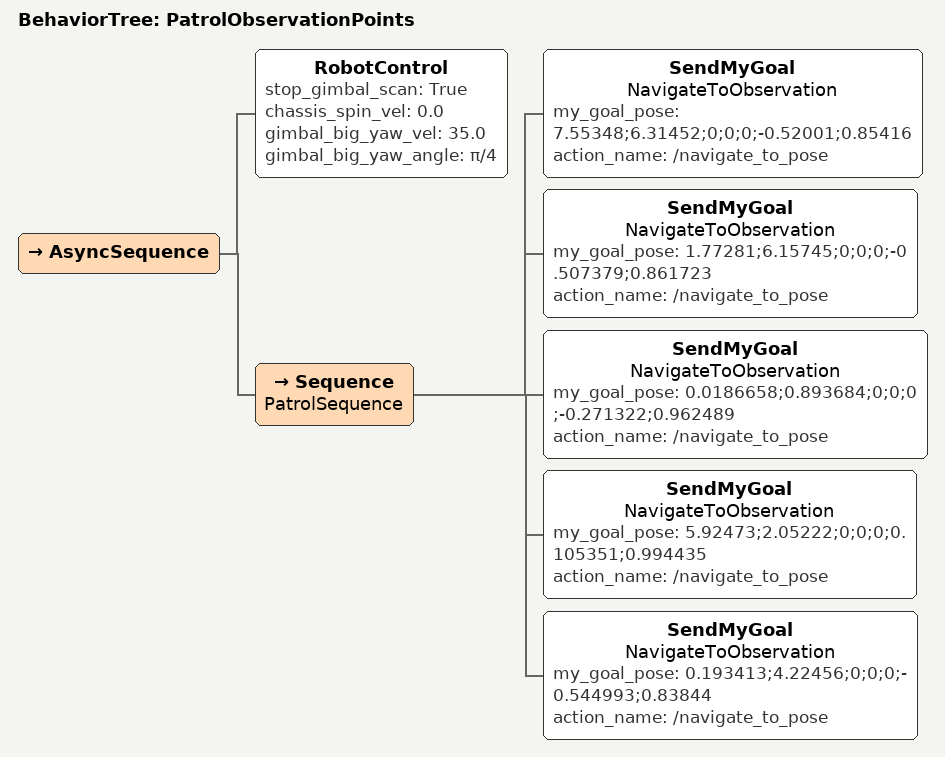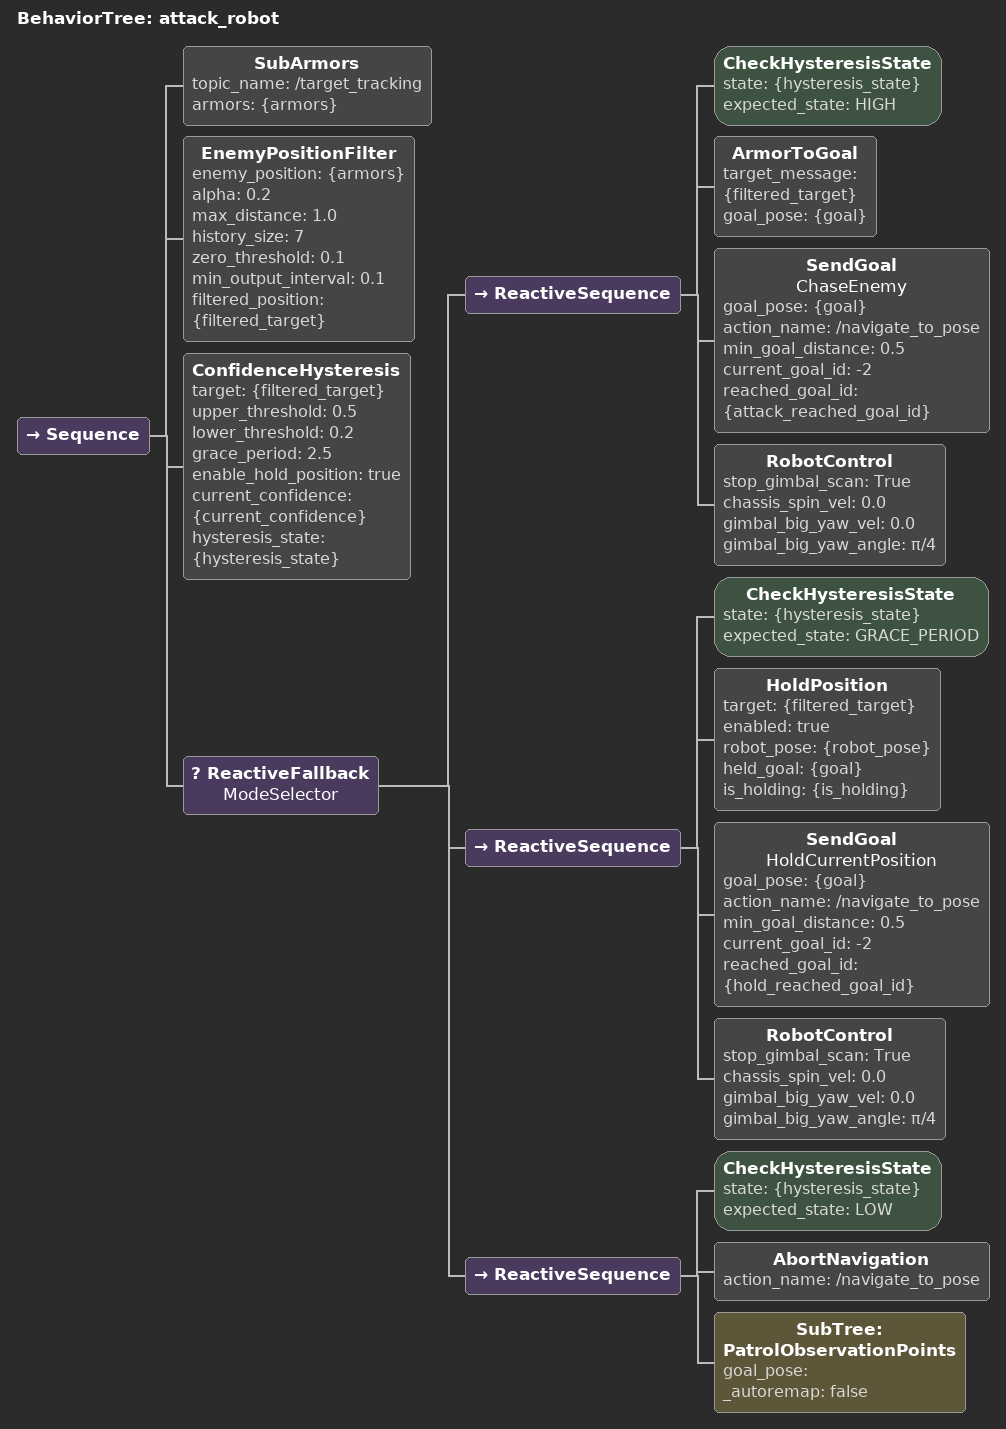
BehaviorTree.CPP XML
<?xml version="1.0" encoding="UTF-8"?>
<root BTCPP_format="4"
      main_tree_to_execute="attack_robot">
  <BehaviorTree ID="PatrolObservationPoints">
    <AsyncSequence>
      <RobotControl stop_gimbal_scan="True"
                    chassis_spin_vel="0.0"
                    gimbal_big_yaw_vel="35.0"
                    gimbal_big_yaw_angle="π/4"/>
      <Sequence name="PatrolSequence">
        <SendMyGoal name="NavigateToObservation"
                    my_goal_pose="7.55348;6.31452;0;0;0;-0.52001;0.85416"
                    action_name="/navigate_to_pose"/>
        <SendMyGoal name="NavigateToObservation"
                    my_goal_pose="1.77281;6.15745;0;0;0;-0.507379;0.861723"
                    action_name="/navigate_to_pose"/>
        <SendMyGoal name="NavigateToObservation"
                    my_goal_pose="0.0186658;0.893684;0;0;0;-0.271322;0.962489"
                    action_name="/navigate_to_pose"/>
        <SendMyGoal name="NavigateToObservation"
                    my_goal_pose="5.92473;2.05222;0;0;0;0.105351;0.994435"
                    action_name="/navigate_to_pose"/>
        <SendMyGoal name="NavigateToObservation"
                    my_goal_pose="0.193413;4.22456;0;0;0;-0.544993;0.83844"
                    action_name="/navigate_to_pose"/>
      </Sequence>
    </AsyncSequence>
  </BehaviorTree>

  <BehaviorTree ID="attack_robot">
    <Sequence>
      <SubArmors topic_name="/target_tracking"
                 armors="{armors}"/>
      <EnemyPositionFilter enemy_position="{armors}"
                           alpha="0.2"
                           max_distance="1.0"
                           history_size="7"
                           zero_threshold="0.1"
                           min_output_interval="0.1"
                           filtered_position="{filtered_target}"/>
      <ConfidenceHysteresis target="{filtered_target}"
                            upper_threshold="0.5"
                            lower_threshold="0.2"
                            grace_period="2.5"
                            enable_hold_position="true"
                            current_confidence="{current_confidence}"
                            hysteresis_state="{hysteresis_state}"/>
      <ReactiveFallback name="ModeSelector">
        <ReactiveSequence>
          <CheckHysteresisState state="{hysteresis_state}"
                                expected_state="HIGH"/>
          <ArmorToGoal target_message="{filtered_target}"
                       goal_pose="{goal}"/>
          <SendGoal name="ChaseEnemy"
                    goal_pose="{goal}"
                    action_name="/navigate_to_pose"
                    min_goal_distance="0.5"
                    current_goal_id="-2"
                    reached_goal_id="{attack_reached_goal_id}"/>
          <RobotControl stop_gimbal_scan="True"
                        chassis_spin_vel="0.0"
                        gimbal_big_yaw_vel="0.0"
                        gimbal_big_yaw_angle="π/4"/>
        </ReactiveSequence>
        <ReactiveSequence>
          <CheckHysteresisState state="{hysteresis_state}"
                                expected_state="GRACE_PERIOD"/>
          <HoldPosition target="{filtered_target}"
                        enabled="true"
                        robot_pose="{robot_pose}"
                        held_goal="{goal}"
                        is_holding="{is_holding}"/>
          <SendGoal name="HoldCurrentPosition"
                    goal_pose="{goal}"
                    action_name="/navigate_to_pose"
                    min_goal_distance="0.5"
                    current_goal_id="-2"
                    reached_goal_id="{hold_reached_goal_id}"/>
          <RobotControl stop_gimbal_scan="True"
                        chassis_spin_vel="0.0"
                        gimbal_big_yaw_vel="0.0"
                        gimbal_big_yaw_angle="π/4"/>
        </ReactiveSequence>
        <ReactiveSequence>
          <CheckHysteresisState state="{hysteresis_state}"
                                expected_state="LOW"/>
          <AbortNavigation action_name="/navigate_to_pose"/>
          <SubTree ID="PatrolObservationPoints"
                   goal_pose=""
                   _autoremap="false"/>
        </ReactiveSequence>
      </ReactiveFallback>
    </Sequence>
  </BehaviorTree>

</root>
